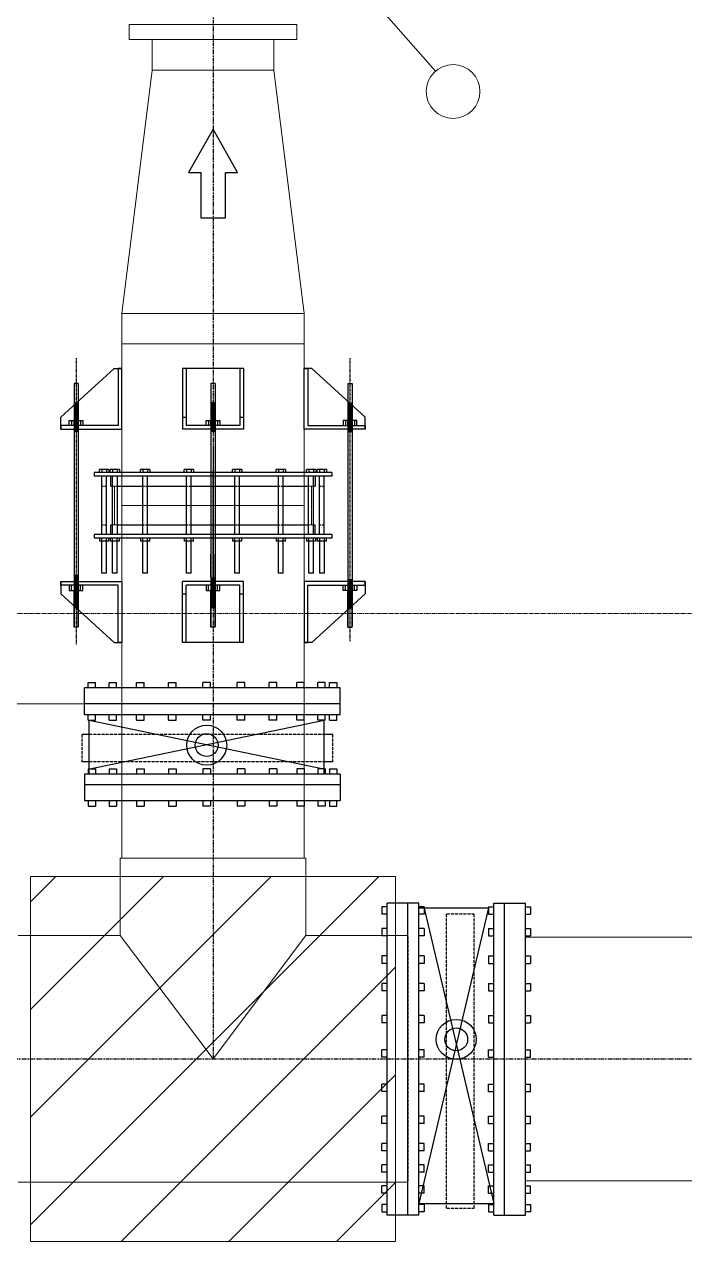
# Model space of a CAD drawing. Header units: inches. Extents: x 86328 to 235202, y 68629 to 184293.
# Drawn here: x 182721 to 184890, y 125128 to 129127 of the extents above; entities that cross this region are included whole.
import ezdxf

# ---------------------------------------------------------------- set-up
doc = ezdxf.new("R2010")
doc.units = ezdxf.units.IN
doc.header["$MEASUREMENT"] = 0
for name, pattern in [('CENTER', [2, 1.25, -0.25, 0.25, -0.25]), ('HIDDEN', [0.375, 0.25, -0.125]), ('PHANTOM2', [1.25, 0.625, -0.125, 0.125, -0.125, 0.125, -0.125])]:
    doc.linetypes.add(name, pattern=pattern)
for name, color, linetype, lineweight in [('.5', 8, 'Continuous', 0), ('DIM', 251, 'Continuous', 0), ('hid', 8, 'HIDDEN', 0)]:
    doc.layers.add(name, color=color, linetype=linetype, lineweight=lineweight)
for name, color, linetype in [('1', 1, 'CENTER'), ('2', 2, 'HIDDEN'), ('sleeve type coupling', 1, 'Continuous')]:
    doc.layers.add(name, color=color, linetype=linetype)

msp = doc.modelspace()

# ---------------------------------------------------------------- linework, layer by layer
at = {"layer": '.5', "color": 8, "linetype": 'CENTER', "ltscale": 10}
msp.add_line((193391.9, 127191.7), (128877.6, 127191.7), dxfattribs=at)
at = {"color": 8, "linetype": 'PHANTOM2', "ltscale": 20}
for p, q in [((183341.1, 146242.8), (183341.1, 125728.4)), ((187426.3, 125728.4), (178837.6, 125728.4))]:
    msp.add_line(p, q, dxfattribs=at)
at = {"color": 8}
for p, q in [((183341.1, 128782.7), (183260.1, 128640.5)), ((183422.1, 128640.5), (183341.1, 128782.7)), ((183260.1, 128640.5), (183300.6, 128640.5)), ((183300.6, 128640.5), (183300.6, 128492)), ((183381.6, 128640.5), (183422.1, 128640.5)), ((183381.6, 128492), (183381.6, 128640.5)), ((183300.6, 128492), (183381.6, 128492)), ((182841.1, 127837.1), (183016.1, 127997.1)), ((183016.1, 127997.1), (183041.1, 127997.1)), ((183041.1, 127997.1), (183029.1, 127997.1)), ((183029.1, 127997.1), (183029.1, 127809.1)), ((183041.1, 127797.1), (183041.1, 127997.1)), ((183241.1, 127997.1), (183241.1, 127797.1)), ((183441.1, 127997.1), (183241.1, 127997.1)), ((183253.1, 127997.1), (183253.1, 127809.1)), ((183429.1, 127997.1), (183429.1, 127809.1)), ((183441.1, 127997.1), (183441.1, 127797.1)), ((183641.1, 127997.1), (183653.1, 127997.1)), ((183641.1, 127797.1), (183641.1, 127997.1)), ((183666.1, 127997.1), (183641.1, 127997.1)), ((183653.1, 127997.1), (183653.1, 127809.1)), ((183841.1, 127837.1), (183666.1, 127997.1)), ((182841.1, 127797.1), (182841.1, 127837.1)), ((183241.1, 127837.1), (183253.1, 127837.1)), ((183429.1, 127837.1), (183441.1, 127837.1)), ((183841.1, 127797.1), (183841.1, 127837.1)), ((183029.1, 127809.1), (182841.1, 127809.1)), ((182841.1, 127809.1), (182841.1, 127797.1)), ((182841.1, 127797.1), (183041.1, 127797.1)), ((183441.1, 127797.1), (183241.1, 127797.1)), ((183429.1, 127809.1), (183253.1, 127809.1)), ((183841.1, 127797.1), (183641.1, 127797.1)), ((183653.1, 127809.1), (183841.1, 127809.1)), ((183841.1, 127809.1), (183841.1, 127797.1)), ((182841.1, 127285.1), (182841.1, 127297.1)), ((182841.1, 127297.1), (183041.1, 127297.1)), ((182841.1, 127297.1), (182841.1, 127257.1)), ((183041.1, 127297.1), (183041.1, 127097.1)), ((183241.1, 127097.1), (183241.1, 127297.1)), ((183441.1, 127297.1), (183241.1, 127297.1)), ((183441.1, 127097.1), (183441.1, 127297.1)), ((183841.1, 127297.1), (183641.1, 127297.1)), ((183641.1, 127297.1), (183641.1, 127097.1)), ((183841.1, 127285.1), (183841.1, 127297.1)), ((183841.1, 127297.1), (183841.1, 127257.1)), ((183029.1, 127285.1), (182841.1, 127285.1)), ((182841.1, 127257.1), (183016.1, 127097.1)), ((183029.1, 127097.1), (183029.1, 127285.1)), ((183241.1, 127257.1), (183253.1, 127257.1)), ((183253.1, 127097.1), (183253.1, 127285.1)), ((183429.1, 127285.1), (183253.1, 127285.1)), ((183429.1, 127097.1), (183429.1, 127285.1)), ((183429.1, 127257.1), (183441.1, 127257.1)), ((183653.1, 127097.1), (183653.1, 127285.1)), ((183653.1, 127285.1), (183841.1, 127285.1)), ((183841.1, 127257.1), (183666.1, 127097.1)), ((183016.1, 127097.1), (183041.1, 127097.1)), ((183041.1, 127097.1), (183029.1, 127097.1)), ((183441.1, 127097.1), (183241.1, 127097.1)), ((183641.1, 127097.1), (183653.1, 127097.1)), ((183666.1, 127097.1), (183641.1, 127097.1)), ((183758.5, 126947.7), (182918.5, 126947.7)), ((182918.5, 126859.1), (182918.5, 126947.7)), ((182930.7, 126965), (182954.9, 126965)), ((182930.7, 126947.7), (182930.7, 126965)), ((182954.9, 126947.7), (182954.9, 126965)), ((183000, 126965), (183024.2, 126965)), ((183000, 126947.7), (183000, 126965)), ((183024.2, 126947.7), (183024.2, 126965)), ((183090.2, 126965), (183114.5, 126965)), ((183090.2, 126947.7), (183090.2, 126965)), ((183114.5, 126947.7), (183114.5, 126965)), ((183195.4, 126965), (183219.6, 126965)), ((183195.4, 126947.7), (183195.4, 126965)), ((183219.6, 126947.7), (183219.6, 126965)), ((183308.2, 126947.7), (183308.2, 126965)), ((183332.4, 126965), (183308.2, 126965)), ((183332.4, 126947.7), (183332.4, 126965)), ((183421, 126947.7), (183421, 126965)), ((183445.3, 126965), (183421, 126965)), ((183445.3, 126947.7), (183445.3, 126965)), ((183526.1, 126947.7), (183526.1, 126965)), ((183550.4, 126965), (183526.1, 126965)), ((183550.4, 126947.7), (183550.4, 126965)), ((183616.4, 126947.7), (183616.4, 126965)), ((183640.7, 126965), (183616.4, 126965)), ((183640.7, 126947.7), (183640.7, 126965)), ((183685.7, 126947.7), (183685.7, 126965)), ((183709.9, 126965), (183685.7, 126965)), ((183709.9, 126947.7), (183709.9, 126965)), ((183723.9, 126947.7), (183723.9, 126965)), ((183723.9, 126965), (183748.2, 126965)), ((183748.2, 126965), (183748.2, 126947.7)), ((183758.5, 126859.1), (183758.5, 126947.7)), ((183758.5, 126895.1), (182918.5, 126895.1)), ((183758.5, 126859.1), (182918.5, 126859.1)), ((182930.7, 126841.8), (182930.7, 126859.1)), ((182954.9, 126841.8), (182954.9, 126859.1)), ((183000, 126841.8), (183000, 126859.1)), ((183024.2, 126841.8), (183024.2, 126859.1)), ((183090.2, 126841.8), (183090.2, 126859.1)), ((183114.5, 126841.8), (183114.5, 126859.1)), ((183195.4, 126841.8), (183195.4, 126859.1)), ((183219.6, 126841.8), (183219.6, 126859.1)), ((183308.2, 126841.8), (183308.2, 126859.1)), ((183332.4, 126841.8), (183332.4, 126859.1)), ((183421, 126841.8), (183421, 126859.1)), ((183445.3, 126841.8), (183445.3, 126859.1)), ((183526.1, 126841.8), (183526.1, 126859.1)), ((183550.4, 126841.8), (183550.4, 126859.1)), ((183616.4, 126841.8), (183616.4, 126859.1)), ((183640.7, 126841.8), (183640.7, 126859.1)), ((183685.7, 126841.8), (183685.7, 126859.1)), ((183709.9, 126841.8), (183709.9, 126859.1)), ((183723.9, 126841.8), (183723.9, 126859.1)), ((183748.2, 126841.8), (183748.2, 126859.1)), ((182930.7, 126681.1), (183706.6, 126841.8)), ((182930.7, 126841.8), (182954.9, 126841.8)), ((182934.1, 126841.8), (183709.9, 126681.1)), ((182934.1, 126663.8), (182934.1, 126841.8)), ((183000, 126841.8), (183024.2, 126841.8)), ((183090.2, 126841.8), (183114.5, 126841.8)), ((183195.4, 126841.8), (183219.6, 126841.8)), ((183332.4, 126841.8), (183308.2, 126841.8)), ((183445.3, 126841.8), (183421, 126841.8)), ((183550.4, 126841.8), (183526.1, 126841.8)), ((183640.7, 126841.8), (183616.4, 126841.8)), ((183709.9, 126841.8), (183685.7, 126841.8)), ((183706.6, 126663.8), (183706.6, 126841.8)), ((183723.9, 126841.8), (183748.2, 126841.8)), ((182934.1, 126794.7), (182910.9, 126794.7)), ((183734.2, 126794.7), (183706.6, 126794.7)), ((182934.1, 126704.3), (182910.9, 126704.3)), ((183734.2, 126704.3), (183706.6, 126704.3)), ((182918.5, 126664.7), (182918.5, 126576.7)), ((183758.5, 126664.7), (182918.5, 126664.7)), ((182930.7, 126682), (182954.9, 126682)), ((182930.7, 126682), (182930.7, 126664.7)), ((182954.9, 126682), (182954.9, 126664.7)), ((183000, 126682), (183024.2, 126682)), ((183000, 126682), (183000, 126664.7)), ((183024.2, 126682), (183024.2, 126664.7)), ((183090.2, 126682), (183114.5, 126682)), ((183090.2, 126682), (183090.2, 126664.7)), ((183114.5, 126682), (183114.5, 126664.7)), ((183195.4, 126682), (183219.6, 126682)), ((183195.4, 126682), (183195.4, 126664.7)), ((183219.6, 126682), (183219.6, 126664.7)), ((183308.2, 126682), (183308.2, 126664.7)), ((183332.4, 126682), (183308.2, 126682)), ((183332.4, 126682), (183332.4, 126664.7)), ((183421, 126682), (183421, 126664.7)), ((183445.3, 126682), (183421, 126682)), ((183445.3, 126682), (183445.3, 126664.7)), ((183526.1, 126682), (183526.1, 126664.7)), ((183550.4, 126682), (183526.1, 126682)), ((183550.4, 126682), (183550.4, 126664.7)), ((183616.4, 126682), (183616.4, 126664.7)), ((183640.7, 126682), (183616.4, 126682)), ((183640.7, 126682), (183640.7, 126664.7)), ((183685.7, 126682), (183685.7, 126664.7)), ((183709.9, 126682), (183685.7, 126682)), ((183709.9, 126682), (183709.9, 126664.7)), ((183723.9, 126682), (183723.9, 126664.7)), ((183723.9, 126682), (183748.2, 126682)), ((183748.2, 126682), (183748.2, 126664.7)), ((183758.5, 126664.7), (183758.5, 126576.7)), ((183758.5, 126628.7), (182918.5, 126628.7)), ((183758.5, 126576.7), (182918.5, 126576.7)), ((182930.7, 126576.7), (182930.7, 126559.5)), ((182954.9, 126576.7), (182954.9, 126559.5)), ((183000, 126576.7), (183000, 126559.5)), ((183024.2, 126576.7), (183024.2, 126559.5)), ((183090.2, 126576.7), (183090.2, 126559.5)), ((183114.5, 126576.7), (183114.5, 126559.5)), ((183195.4, 126576.7), (183195.4, 126559.5)), ((183219.6, 126576.7), (183219.6, 126559.5)), ((183308.2, 126576.7), (183308.2, 126559.5)), ((183332.4, 126576.7), (183332.4, 126559.5)), ((183421, 126576.7), (183421, 126559.5)), ((183445.3, 126576.7), (183445.3, 126559.5)), ((183526.1, 126576.7), (183526.1, 126559.5)), ((183550.4, 126576.7), (183550.4, 126559.5)), ((183616.4, 126576.7), (183616.4, 126559.5)), ((183640.7, 126576.7), (183640.7, 126559.5)), ((183685.7, 126576.7), (183685.7, 126559.5)), ((183709.9, 126576.7), (183709.9, 126559.5)), ((183723.9, 126576.7), (183723.9, 126559.5)), ((183748.2, 126559.5), (183748.2, 126576.7)), ((182930.7, 126559.5), (182954.9, 126559.5)), ((183000, 126559.5), (183024.2, 126559.5)), ((183090.2, 126559.5), (183114.5, 126559.5)), ((183195.4, 126559.5), (183219.6, 126559.5)), ((183332.4, 126559.5), (183308.2, 126559.5)), ((183445.3, 126559.5), (183421, 126559.5)), ((183550.4, 126559.5), (183526.1, 126559.5)), ((183640.7, 126559.5), (183616.4, 126559.5)), ((183709.9, 126559.5), (183685.7, 126559.5)), ((183723.9, 126559.5), (183748.2, 126559.5)), ((183895.9, 126228.7), (183895.9, 126204.5)), ((183913.1, 126228.7), (183895.9, 126228.7)), ((183913.1, 125215.9), (183913.1, 126240.9)), ((184017.1, 126240.9), (183913.1, 126240.9)), ((183981.1, 125215.9), (183981.1, 126240.9)), ((184016.2, 126225.3), (184245.9, 126225.3)), ((184017.1, 125215.9), (184017.1, 126240.9)), ((184034.3, 126228.7), (184017.1, 126228.7)), ((184245.9, 126225.3), (184017.1, 125253.3)), ((184033.4, 126228.7), (184263.1, 125253.3)), ((184034.3, 126228.7), (184034.3, 126204.5)), ((184245.9, 126228.7), (184245.9, 126204.5)), ((184245.9, 126228.7), (184263.1, 126228.7)), ((184263.1, 126240.9), (184367.1, 126240.9)), ((184263.1, 125215.9), (184263.1, 126240.9)), ((184299.1, 125215.9), (184299.1, 126240.9)), ((184367.1, 125215.9), (184367.1, 126240.9)), ((184367.1, 126228.7), (184384.3, 126228.7)), ((184384.3, 126228.7), (184384.3, 126204.5)), ((183913.1, 126204.5), (183895.9, 126204.5)), ((184034.3, 126204.5), (184017.1, 126204.5)), ((184245.9, 126204.5), (184263.1, 126204.5)), ((184367.1, 126204.5), (184384.3, 126204.5)), ((183895.9, 126157.2), (183895.9, 126133)), ((183913.1, 126157.2), (183895.9, 126157.2)), ((183913.1, 126133), (183895.9, 126133)), ((184034.3, 126157.2), (184017.1, 126157.2)), ((184034.3, 126133), (184017.1, 126133)), ((184034.3, 126157.2), (184034.3, 126133)), ((184245.9, 126157.2), (184245.9, 126133)), ((184245.9, 126157.2), (184263.1, 126157.2)), ((184245.9, 126133), (184263.1, 126133)), ((184367.1, 126157.2), (184384.3, 126157.2)), ((184367.1, 126133), (184384.3, 126133)), ((184384.3, 126157.2), (184384.3, 126133)), ((183895.9, 126066.9), (183895.9, 126042.7)), ((183913.1, 126066.9), (183895.9, 126066.9)), ((184034.3, 126066.9), (184017.1, 126066.9)), ((184034.3, 126066.9), (184034.3, 126042.7)), ((184245.9, 126066.9), (184245.9, 126042.7)), ((184245.9, 126066.9), (184263.1, 126066.9)), ((184367.1, 126066.9), (184384.3, 126066.9)), ((184384.3, 126066.9), (184384.3, 126042.7)), ((183913.1, 126042.7), (183895.9, 126042.7)), ((184034.3, 126042.7), (184017.1, 126042.7)), ((184245.9, 126042.7), (184263.1, 126042.7)), ((184367.1, 126042.7), (184384.3, 126042.7)), ((183895.9, 125976.7), (183895.9, 125952.4)), ((183913.1, 125976.7), (183895.9, 125976.7)), ((184034.3, 125976.7), (184017.1, 125976.7)), ((184034.3, 125976.7), (184034.3, 125952.4)), ((184245.9, 125976.7), (184245.9, 125952.4)), ((184245.9, 125976.7), (184263.1, 125976.7)), ((184367.1, 125976.7), (184384.3, 125976.7)), ((184384.3, 125976.7), (184384.3, 125952.4)), ((183913.1, 125952.4), (183895.9, 125952.4)), ((184034.3, 125952.4), (184017.1, 125952.4)), ((184245.9, 125952.4), (184263.1, 125952.4)), ((184367.1, 125952.4), (184384.3, 125952.4)), ((183895.9, 125871.5), (183895.9, 125847.3)), ((183913.1, 125871.5), (183895.9, 125871.5)), ((184034.3, 125871.5), (184017.1, 125871.5)), ((184034.3, 125871.5), (184034.3, 125847.3)), ((184245.9, 125871.5), (184245.9, 125847.3)), ((184245.9, 125871.5), (184263.1, 125871.5)), ((184367.1, 125871.5), (184384.3, 125871.5)), ((184384.3, 125871.5), (184384.3, 125847.3)), ((183913.1, 125847.3), (183895.9, 125847.3)), ((184034.3, 125847.3), (184017.1, 125847.3)), ((184245.9, 125847.3), (184263.1, 125847.3)), ((184367.1, 125847.3), (184384.3, 125847.3)), ((183913.1, 125758.7), (183895.9, 125758.7)), ((183895.9, 125734.5), (183895.9, 125758.7)), ((183913.1, 125734.5), (183895.9, 125734.5)), ((184034.3, 125758.7), (184017.1, 125758.7)), ((184034.3, 125734.5), (184017.1, 125734.5)), ((184034.3, 125734.5), (184034.3, 125758.7)), ((184245.9, 125758.7), (184263.1, 125758.7)), ((184245.9, 125734.5), (184245.9, 125758.7)), ((184245.9, 125734.5), (184263.1, 125734.5)), ((184367.1, 125758.7), (184384.3, 125758.7)), ((184367.1, 125734.5), (184384.3, 125734.5)), ((184384.3, 125734.5), (184384.3, 125758.7)), ((183913.1, 125645.9), (183895.9, 125645.9)), ((183895.9, 125621.7), (183895.9, 125645.9)), ((183913.1, 125621.7), (183895.9, 125621.7)), ((184034.3, 125645.9), (184017.1, 125645.9)), ((184034.3, 125621.7), (184017.1, 125621.7)), ((184034.3, 125621.7), (184034.3, 125645.9)), ((184245.9, 125645.9), (184263.1, 125645.9)), ((184245.9, 125621.7), (184245.9, 125645.9)), ((184245.9, 125621.7), (184263.1, 125621.7)), ((184367.1, 125645.9), (184384.3, 125645.9)), ((184367.1, 125621.7), (184384.3, 125621.7)), ((184384.3, 125621.7), (184384.3, 125645.9)), ((183913.1, 125540.8), (183895.9, 125540.8)), ((183895.9, 125516.5), (183895.9, 125540.8)), ((184034.3, 125540.8), (184017.1, 125540.8)), ((184034.3, 125516.5), (184034.3, 125540.8)), ((184245.9, 125540.8), (184263.1, 125540.8)), ((184245.9, 125516.5), (184245.9, 125540.8)), ((184367.1, 125540.8), (184384.3, 125540.8)), ((184384.3, 125516.5), (184384.3, 125540.8)), ((183913.1, 125516.5), (183895.9, 125516.5)), ((184034.3, 125516.5), (184017.1, 125516.5)), ((184245.9, 125516.5), (184263.1, 125516.5)), ((184367.1, 125516.5), (184384.3, 125516.5)), ((183913.1, 125450.5), (183895.9, 125450.5)), ((183895.9, 125426.2), (183895.9, 125450.5)), ((183913.1, 125426.2), (183895.9, 125426.2)), ((184034.3, 125450.5), (184017.1, 125450.5)), ((184034.3, 125426.2), (184017.1, 125426.2)), ((184034.3, 125426.2), (184034.3, 125450.5)), ((184245.9, 125450.5), (184263.1, 125450.5)), ((184245.9, 125426.2), (184245.9, 125450.5)), ((184245.9, 125426.2), (184263.1, 125426.2)), ((184367.1, 125450.5), (184384.3, 125450.5)), ((184367.1, 125426.2), (184384.3, 125426.2)), ((184384.3, 125426.2), (184384.3, 125450.5)), ((183913.1, 125381.2), (183895.9, 125381.2)), ((183895.9, 125357), (183895.9, 125381.2)), ((184034.3, 125381.2), (184017.1, 125381.2)), ((184034.3, 125357), (184034.3, 125381.2)), ((184245.9, 125381.2), (184263.1, 125381.2)), ((184245.9, 125357), (184245.9, 125381.2)), ((184367.1, 125381.2), (184384.3, 125381.2)), ((184384.3, 125357), (184384.3, 125381.2)), ((183913.1, 125357), (183895.9, 125357)), ((184034.3, 125357), (184017.1, 125357)), ((184245.9, 125357), (184263.1, 125357)), ((184367.1, 125357), (184384.3, 125357)), ((183913.1, 125311.9), (183895.9, 125311.9)), ((183895.9, 125287.7), (183895.9, 125311.9)), ((184034.3, 125311.9), (184017.1, 125311.9)), ((184034.3, 125287.7), (184034.3, 125311.9)), ((184245.9, 125311.9), (184263.1, 125311.9)), ((184245.9, 125287.7), (184245.9, 125311.9)), ((184367.1, 125311.9), (184384.3, 125311.9)), ((184384.3, 125287.7), (184384.3, 125311.9)), ((183913.1, 125287.7), (183895.9, 125287.7)), ((184034.3, 125287.7), (184017.1, 125287.7)), ((184017.1, 125253.3), (184263.1, 125253.3)), ((184245.9, 125287.7), (184263.1, 125287.7)), ((184367.1, 125287.7), (184384.3, 125287.7)), ((183913.1, 125250.5), (183895.9, 125250.5)), ((183895.9, 125250.5), (183895.9, 125226.2)), ((183895.9, 125226.2), (183913.1, 125226.2)), ((184017.1, 125215.9), (183913.1, 125215.9)), ((184034.3, 125250.5), (184017.1, 125250.5)), ((184034.3, 125226.2), (184017.1, 125226.2)), ((184034.3, 125250.5), (184034.3, 125226.2)), ((184245.9, 125250.5), (184263.1, 125250.5)), ((184245.9, 125250.5), (184245.9, 125226.2)), ((184245.9, 125226.2), (184263.1, 125226.2)), ((184263.1, 125215.9), (184367.1, 125215.9)), ((184367.1, 125250.5), (184384.3, 125250.5)), ((184384.3, 125226.2), (184367.1, 125226.2)), ((184384.3, 125250.5), (184384.3, 125226.2))]:
    msp.add_line(p, q, dxfattribs=at)
at = {"color": 8, "linetype": 'HIDDEN'}
for p, q in [((182910.9, 126704.3), (182910.9, 126794.7)), ((183706.6, 126794.7), (182934.1, 126794.7)), ((183734.2, 126704.3), (183734.2, 126794.7)), ((183706.6, 126704.3), (182934.1, 126704.3)), ((184108.4, 125360.3), (184108.4, 126205.4)), ((184108.4, 126205.4), (184198.7, 126205.4)), ((184198.7, 125360.3), (184198.7, 126205.4)), ((184108.4, 125238.7), (184108.4, 125360.3)), ((184198.7, 125238.7), (184198.7, 125360.3)), ((184108.4, 125238.7), (184198.7, 125238.7))]:
    msp.add_line(p, q, dxfattribs=at)
at = {"color": 8}
for centre, radius in [((183320.3, 126759.5), 65.7), ((183320.3, 126759.5), 37.5), ((184140.1, 125792.8), 65.7), ((184140.1, 125792.8), 37.5)]:
    msp.add_circle(centre, radius, dxfattribs=at)
at = {"layer": '1', "color": 8, "linetype": 'CENTER', "ltscale": 0.09}
for p, q in [((182891.1, 128031.1), (182891.1, 127089.3)), ((183791.1, 128031.1), (183791.1, 127101.1)), ((183341.1, 127292), (183341.1, 127661.7))]:
    msp.add_line(p, q, dxfattribs=at)
at = {"layer": '1', "color": 8}
for p, q in [((182884.5, 127947.1), (182884.5, 127826.3)), ((182897.7, 127947.1), (182884.5, 127947.1)), ((182884.5, 127947.1), (182884.5, 127826.3)), ((182897.7, 127947.1), (182884.5, 127947.1)), ((182897.7, 127947.1), (182897.7, 127826.3)), ((182897.7, 127947.1), (182897.7, 127826.3)), ((183334.5, 127947.1), (183334.5, 127826.3)), ((183347.7, 127947.1), (183334.5, 127947.1)), ((183334.5, 127947.1), (183334.5, 127826.3)), ((183347.7, 127947.1), (183334.5, 127947.1)), ((183347.7, 127947.1), (183347.7, 127826.3)), ((183347.7, 127947.1), (183347.7, 127826.3)), ((183784.5, 127947.1), (183784.5, 127826.3)), ((183784.5, 127947.1), (183797.7, 127947.1)), ((183784.5, 127947.1), (183784.5, 127826.3)), ((183784.5, 127947.1), (183797.7, 127947.1)), ((183797.7, 127947.1), (183797.7, 127826.3)), ((183797.7, 127947.1), (183797.7, 127826.3)), ((182897.7, 127883.6), (182884.5, 127883.6)), ((182897.7, 127883.6), (182884.5, 127883.6)), ((182897.7, 127879.6), (182884.5, 127879.6)), ((182897.7, 127879.6), (182884.5, 127879.6)), ((182897.7, 127879.6), (182884.5, 127879.6)), ((182897.7, 127879.6), (182884.5, 127879.6)), ((182897.7, 127875.5), (182884.5, 127875.5)), ((182897.7, 127875.5), (182884.5, 127875.5)), ((182884.5, 127873.5), (182884.5, 127149.5)), ((182897.7, 127871.7), (182884.5, 127871.7)), ((182897.7, 127871.7), (182884.5, 127871.7)), ((182897.7, 127867.6), (182884.5, 127867.6)), ((182897.7, 127867.6), (182884.5, 127867.6)), ((182897.7, 127867.6), (182884.5, 127867.6)), ((182897.7, 127867.6), (182884.5, 127867.6)), ((182897.7, 127863.5), (182884.5, 127863.5)), ((182897.7, 127863.5), (182884.5, 127863.5)), ((182897.7, 127859.4), (182884.5, 127859.4)), ((182897.7, 127859.4), (182884.5, 127859.4)), ((182897.7, 127855.3), (182884.5, 127855.3)), ((182897.7, 127855.3), (182884.5, 127855.3)), ((182897.7, 127873.5), (182897.7, 127149.5)), ((183347.7, 127883.6), (183334.5, 127883.6)), ((183347.7, 127883.6), (183334.5, 127883.6)), ((183347.7, 127879.6), (183334.5, 127879.6)), ((183347.7, 127879.6), (183334.5, 127879.6)), ((183347.7, 127879.6), (183334.5, 127879.6)), ((183347.7, 127879.6), (183334.5, 127879.6)), ((183347.7, 127875.5), (183334.5, 127875.5)), ((183347.7, 127875.5), (183334.5, 127875.5)), ((183334.5, 127873.5), (183334.5, 127149.5)), ((183347.7, 127871.7), (183334.5, 127871.7)), ((183347.7, 127871.7), (183334.5, 127871.7)), ((183347.7, 127867.6), (183334.5, 127867.6)), ((183347.7, 127867.6), (183334.5, 127867.6)), ((183347.7, 127867.6), (183334.5, 127867.6)), ((183347.7, 127867.6), (183334.5, 127867.6)), ((183347.7, 127863.5), (183334.5, 127863.5)), ((183347.7, 127863.5), (183334.5, 127863.5)), ((183347.7, 127859.4), (183334.5, 127859.4)), ((183347.7, 127859.4), (183334.5, 127859.4)), ((183347.7, 127855.3), (183334.5, 127855.3)), ((183347.7, 127855.3), (183334.5, 127855.3)), ((183347.7, 127873.5), (183347.7, 127149.5)), ((183784.5, 127883.6), (183797.7, 127883.6)), ((183784.5, 127883.6), (183797.7, 127883.6)), ((183784.5, 127879.6), (183797.7, 127879.6)), ((183784.5, 127879.6), (183797.7, 127879.6)), ((183784.5, 127879.6), (183797.7, 127879.6)), ((183784.5, 127879.6), (183797.7, 127879.6)), ((183784.5, 127875.5), (183797.7, 127875.5)), ((183784.5, 127875.5), (183797.7, 127875.5)), ((183784.5, 127873.5), (183784.5, 127149.5)), ((183784.5, 127871.7), (183797.7, 127871.7)), ((183784.5, 127871.7), (183797.7, 127871.7)), ((183784.5, 127867.6), (183797.7, 127867.6)), ((183784.5, 127867.6), (183797.7, 127867.6)), ((183784.5, 127867.6), (183797.7, 127867.6)), ((183784.5, 127867.6), (183797.7, 127867.6)), ((183784.5, 127863.5), (183797.7, 127863.5)), ((183784.5, 127863.5), (183797.7, 127863.5)), ((183784.5, 127859.4), (183797.7, 127859.4)), ((183784.5, 127859.4), (183797.7, 127859.4)), ((183784.5, 127855.3), (183797.7, 127855.3)), ((183784.5, 127855.3), (183797.7, 127855.3)), ((183797.7, 127873.5), (183797.7, 127149.5)), ((182868.3, 127809.1), (182868.3, 127826.3)), ((182868.3, 127826.3), (182913.9, 127826.3)), ((182868.3, 127809.1), (182868.3, 127826.3)), ((182868.3, 127826.3), (182913.9, 127826.3)), ((182876.5, 127826.3), (182876.5, 127809.1)), ((182876.5, 127826.3), (182876.5, 127809.1)), ((182897.7, 127851.2), (182884.5, 127851.2)), ((182897.7, 127851.2), (182884.5, 127851.2)), ((182897.7, 127847.1), (182884.5, 127847.1)), ((182897.7, 127847.1), (182884.5, 127847.1)), ((182897.7, 127843.1), (182884.5, 127843.1)), ((182897.7, 127843.1), (182884.5, 127843.1)), ((182897.7, 127839), (182884.5, 127839)), ((182897.7, 127839), (182884.5, 127839)), ((182897.7, 127834.9), (182884.5, 127834.9)), ((182897.7, 127834.9), (182884.5, 127834.9)), ((182897.7, 127830.8), (182884.5, 127830.8)), ((182897.7, 127830.8), (182884.5, 127830.8)), ((182897.7, 127826.7), (182884.5, 127826.7)), ((182897.7, 127826.7), (182884.5, 127826.7)), ((182905.7, 127826.3), (182905.7, 127809.1)), ((182905.7, 127826.3), (182905.7, 127809.1)), ((182913.9, 127826.3), (182913.9, 127809.1)), ((182913.9, 127826.3), (182913.9, 127809.1)), ((183318.3, 127809.1), (183318.3, 127826.3)), ((183318.3, 127826.3), (183363.9, 127826.3)), ((183318.3, 127809.1), (183318.3, 127826.3)), ((183318.3, 127826.3), (183363.9, 127826.3)), ((183326.5, 127826.3), (183326.5, 127809.1)), ((183326.5, 127826.3), (183326.5, 127809.1)), ((183347.7, 127851.2), (183334.5, 127851.2)), ((183347.7, 127851.2), (183334.5, 127851.2)), ((183347.7, 127847.1), (183334.5, 127847.1)), ((183347.7, 127847.1), (183334.5, 127847.1)), ((183347.7, 127843.1), (183334.5, 127843.1)), ((183347.7, 127843.1), (183334.5, 127843.1)), ((183347.7, 127839), (183334.5, 127839)), ((183347.7, 127839), (183334.5, 127839)), ((183347.7, 127834.9), (183334.5, 127834.9)), ((183347.7, 127834.9), (183334.5, 127834.9)), ((183347.7, 127830.8), (183334.5, 127830.8)), ((183347.7, 127830.8), (183334.5, 127830.8)), ((183347.7, 127826.7), (183334.5, 127826.7)), ((183347.7, 127826.7), (183334.5, 127826.7)), ((183355.7, 127826.3), (183355.7, 127809.1)), ((183355.7, 127826.3), (183355.7, 127809.1)), ((183363.9, 127826.3), (183363.9, 127809.1)), ((183363.9, 127826.3), (183363.9, 127809.1)), ((183813.9, 127826.3), (183768.3, 127826.3)), ((183768.3, 127826.3), (183768.3, 127809.1)), ((183813.9, 127826.3), (183768.3, 127826.3)), ((183768.3, 127826.3), (183768.3, 127809.1)), ((183776.5, 127826.3), (183776.5, 127809.1)), ((183776.5, 127826.3), (183776.5, 127809.1)), ((183784.5, 127851.2), (183797.7, 127851.2)), ((183784.5, 127851.2), (183797.7, 127851.2)), ((183784.5, 127847.1), (183797.7, 127847.1)), ((183784.5, 127847.1), (183797.7, 127847.1)), ((183784.5, 127843.1), (183797.7, 127843.1)), ((183784.5, 127843.1), (183797.7, 127843.1)), ((183784.5, 127839), (183797.7, 127839)), ((183784.5, 127839), (183797.7, 127839)), ((183784.5, 127834.9), (183797.7, 127834.9)), ((183784.5, 127834.9), (183797.7, 127834.9)), ((183784.5, 127830.8), (183797.7, 127830.8)), ((183784.5, 127830.8), (183797.7, 127830.8)), ((183784.5, 127826.7), (183797.7, 127826.7)), ((183784.5, 127826.7), (183797.7, 127826.7)), ((183805.7, 127826.3), (183805.7, 127809.1)), ((183805.7, 127826.3), (183805.7, 127809.1)), ((183813.9, 127809.1), (183813.9, 127826.3)), ((183813.9, 127809.1), (183813.9, 127826.3)), ((182913.9, 127809.1), (182868.3, 127809.1)), ((182913.9, 127809.1), (182868.3, 127809.1)), ((182897.7, 127806.3), (182884.5, 127806.3)), ((182897.7, 127806.3), (182884.5, 127806.3)), ((182897.7, 127802.2), (182884.5, 127802.2)), ((182897.7, 127802.2), (182884.5, 127802.2)), ((182897.7, 127798.1), (182884.5, 127798.1)), ((182897.7, 127798.1), (182884.5, 127798.1)), ((182897.7, 127794), (182884.5, 127794)), ((182897.7, 127794), (182884.5, 127794)), ((182897.7, 127789.9), (182884.5, 127789.9)), ((182897.7, 127789.9), (182884.5, 127789.9)), ((183363.9, 127809.1), (183318.3, 127809.1)), ((183363.9, 127809.1), (183318.3, 127809.1)), ((183347.7, 127806.3), (183334.5, 127806.3)), ((183347.7, 127806.3), (183334.5, 127806.3)), ((183347.7, 127802.2), (183334.5, 127802.2)), ((183347.7, 127802.2), (183334.5, 127802.2)), ((183347.7, 127798.1), (183334.5, 127798.1)), ((183347.7, 127798.1), (183334.5, 127798.1)), ((183347.7, 127794), (183334.5, 127794)), ((183347.7, 127794), (183334.5, 127794)), ((183347.7, 127789.9), (183334.5, 127789.9)), ((183347.7, 127789.9), (183334.5, 127789.9)), ((183768.3, 127809.1), (183813.9, 127809.1)), ((183768.3, 127809.1), (183813.9, 127809.1)), ((183784.5, 127806.3), (183797.7, 127806.3)), ((183784.5, 127806.3), (183797.7, 127806.3)), ((183784.5, 127802.2), (183797.7, 127802.2)), ((183784.5, 127802.2), (183797.7, 127802.2)), ((183784.5, 127798.1), (183797.7, 127798.1)), ((183784.5, 127798.1), (183797.7, 127798.1)), ((183784.5, 127794), (183797.7, 127794)), ((183784.5, 127794), (183797.7, 127794)), ((183784.5, 127789.9), (183797.7, 127789.9)), ((183784.5, 127789.9), (183797.7, 127789.9)), ((183341.1, 127731.1), (183341.1, 127288.4)), ((183334.5, 127311.5), (183334.5, 127386.6)), ((183334.5, 127311.5), (183334.5, 127386.6)), ((183347.7, 127311.5), (183347.7, 127386.6)), ((183347.7, 127311.5), (183347.7, 127386.6)), ((182897.7, 127316.4), (182884.5, 127316.4)), ((182897.7, 127316.4), (182884.5, 127316.4)), ((182897.7, 127312.4), (182884.5, 127312.4)), ((182897.7, 127312.4), (182884.5, 127312.4)), ((182897.7, 127308.3), (182884.5, 127308.3)), ((182897.7, 127308.3), (182884.5, 127308.3)), ((182897.7, 127304.2), (182884.5, 127304.2)), ((182897.7, 127304.2), (182884.5, 127304.2)), ((182897.7, 127300.1), (182884.5, 127300.1)), ((182897.7, 127300.1), (182884.5, 127300.1)), ((182897.7, 127296), (182884.5, 127296)), ((182897.7, 127296), (182884.5, 127296)), ((183347.7, 127308.3), (183334.5, 127308.3)), ((183347.7, 127308.3), (183334.5, 127308.3)), ((183347.7, 127304.2), (183334.5, 127304.2)), ((183347.7, 127304.2), (183334.5, 127304.2)), ((183347.7, 127300.1), (183334.5, 127300.1)), ((183347.7, 127300.1), (183334.5, 127300.1)), ((183347.7, 127296), (183334.5, 127296)), ((183347.7, 127296), (183334.5, 127296)), ((183784.5, 127304.2), (183797.7, 127304.2)), ((183784.5, 127304.2), (183797.7, 127304.2)), ((183784.5, 127300.1), (183797.7, 127300.1)), ((183784.5, 127300.1), (183797.7, 127300.1)), ((183784.5, 127296), (183797.7, 127296)), ((183784.5, 127296), (183797.7, 127296)), ((182868.3, 127285.1), (182868.3, 127267.9)), ((182913.9, 127285.1), (182868.3, 127285.1)), ((182868.3, 127285.1), (182868.3, 127267.9)), ((182913.9, 127285.1), (182868.3, 127285.1)), ((182868.3, 127267.9), (182913.9, 127267.9)), ((182868.3, 127267.9), (182913.9, 127267.9)), ((182876.5, 127267.9), (182876.5, 127285.1)), ((182876.5, 127267.9), (182876.5, 127285.1)), ((182897.7, 127291.9), (182884.5, 127291.9)), ((182897.7, 127291.9), (182884.5, 127291.9)), ((182897.7, 127287.8), (182884.5, 127287.8)), ((182897.7, 127287.8), (182884.5, 127287.8)), ((182884.5, 127147.1), (182884.5, 127267.9)), ((182897.7, 127267.4), (182884.5, 127267.4)), ((182897.7, 127267.4), (182884.5, 127267.4)), ((182897.7, 127263.3), (182884.5, 127263.3)), ((182897.7, 127263.3), (182884.5, 127263.3)), ((182897.7, 127259.2), (182884.5, 127259.2)), ((182897.7, 127259.2), (182884.5, 127259.2)), ((182897.7, 127255.1), (182884.5, 127255.1)), ((182897.7, 127255.1), (182884.5, 127255.1)), ((182897.7, 127147.1), (182897.7, 127267.9)), ((182905.7, 127267.9), (182905.7, 127285.1)), ((182905.7, 127267.9), (182905.7, 127285.1)), ((182913.9, 127267.9), (182913.9, 127285.1)), ((182913.9, 127267.9), (182913.9, 127285.1)), ((183318.3, 127285.1), (183318.3, 127267.9)), ((183363.9, 127285.1), (183318.3, 127285.1)), ((183318.3, 127285.1), (183318.3, 127267.9)), ((183363.9, 127285.1), (183318.3, 127285.1)), ((183318.3, 127267.9), (183363.9, 127267.9)), ((183318.3, 127267.9), (183363.9, 127267.9)), ((183326.5, 127267.9), (183326.5, 127285.1)), ((183326.5, 127267.9), (183326.5, 127285.1)), ((183347.7, 127291.9), (183334.5, 127291.9)), ((183347.7, 127291.9), (183334.5, 127291.9)), ((183347.7, 127287.8), (183334.5, 127287.8)), ((183347.7, 127287.8), (183334.5, 127287.8)), ((183334.5, 127147.1), (183334.5, 127267.9)), ((183347.7, 127267.4), (183334.5, 127267.4)), ((183347.7, 127267.4), (183334.5, 127267.4)), ((183347.7, 127263.3), (183334.5, 127263.3)), ((183347.7, 127263.3), (183334.5, 127263.3)), ((183347.7, 127259.2), (183334.5, 127259.2)), ((183347.7, 127259.2), (183334.5, 127259.2)), ((183347.7, 127255.1), (183334.5, 127255.1)), ((183347.7, 127255.1), (183334.5, 127255.1)), ((183347.7, 127147.1), (183347.7, 127267.9)), ((183355.7, 127267.9), (183355.7, 127285.1)), ((183355.7, 127267.9), (183355.7, 127285.1)), ((183363.9, 127267.9), (183363.9, 127285.1)), ((183363.9, 127267.9), (183363.9, 127285.1)), ((183768.3, 127267.9), (183768.3, 127285.1)), ((183768.3, 127285.1), (183813.9, 127285.1)), ((183768.3, 127267.9), (183768.3, 127285.1)), ((183768.3, 127285.1), (183813.9, 127285.1)), ((183813.9, 127267.9), (183768.3, 127267.9)), ((183813.9, 127267.9), (183768.3, 127267.9)), ((183776.5, 127267.9), (183776.5, 127285.1)), ((183776.5, 127267.9), (183776.5, 127285.1)), ((183784.5, 127291.9), (183797.7, 127291.9)), ((183784.5, 127291.9), (183797.7, 127291.9)), ((183784.5, 127287.8), (183797.7, 127287.8)), ((183784.5, 127287.8), (183797.7, 127287.8)), ((183784.5, 127147.1), (183784.5, 127267.9)), ((183784.5, 127267.4), (183797.7, 127267.4)), ((183784.5, 127267.4), (183797.7, 127267.4)), ((183784.5, 127263.3), (183797.7, 127263.3)), ((183784.5, 127263.3), (183797.7, 127263.3)), ((183784.5, 127259.2), (183797.7, 127259.2)), ((183784.5, 127259.2), (183797.7, 127259.2)), ((183784.5, 127255.1), (183797.7, 127255.1)), ((183784.5, 127255.1), (183797.7, 127255.1)), ((183797.7, 127147.1), (183797.7, 127267.9)), ((183805.7, 127267.9), (183805.7, 127285.1)), ((183805.7, 127267.9), (183805.7, 127285.1)), ((183813.9, 127285.1), (183813.9, 127267.9)), ((183813.9, 127285.1), (183813.9, 127267.9)), ((182897.7, 127251.1), (182884.5, 127251.1)), ((182897.7, 127251.1), (182884.5, 127251.1)), ((182897.7, 127247), (182884.5, 127247)), ((182897.7, 127247), (182884.5, 127247)), ((182897.7, 127242.9), (182884.5, 127242.9)), ((182897.7, 127242.9), (182884.5, 127242.9)), ((182897.7, 127238.8), (182884.5, 127238.8)), ((182897.7, 127238.8), (182884.5, 127238.8)), ((182897.7, 127234.7), (182884.5, 127234.7)), ((182897.7, 127234.7), (182884.5, 127234.7)), ((182897.7, 127230.6), (182884.5, 127230.6)), ((182897.7, 127230.6), (182884.5, 127230.6)), ((182897.7, 127226.5), (182884.5, 127226.5)), ((182897.7, 127226.5), (182884.5, 127226.5)), ((182897.7, 127226.5), (182884.5, 127226.5)), ((182897.7, 127226.5), (182884.5, 127226.5)), ((182897.7, 127222.5), (182884.5, 127222.5)), ((182897.7, 127222.5), (182884.5, 127222.5)), ((182897.7, 127218.6), (182884.5, 127218.6)), ((182897.7, 127218.6), (182884.5, 127218.6)), ((182897.7, 127214.6), (182884.5, 127214.6)), ((182897.7, 127214.6), (182884.5, 127214.6)), ((182897.7, 127214.6), (182884.5, 127214.6)), ((182897.7, 127214.6), (182884.5, 127214.6)), ((183347.7, 127251.1), (183334.5, 127251.1)), ((183347.7, 127251.1), (183334.5, 127251.1)), ((183347.7, 127247), (183334.5, 127247)), ((183347.7, 127247), (183334.5, 127247)), ((183347.7, 127242.9), (183334.5, 127242.9)), ((183347.7, 127242.9), (183334.5, 127242.9)), ((183347.7, 127238.8), (183334.5, 127238.8)), ((183347.7, 127238.8), (183334.5, 127238.8)), ((183347.7, 127234.7), (183334.5, 127234.7)), ((183347.7, 127234.7), (183334.5, 127234.7)), ((183347.7, 127230.6), (183334.5, 127230.6)), ((183347.7, 127230.6), (183334.5, 127230.6)), ((183347.7, 127226.5), (183334.5, 127226.5)), ((183347.7, 127226.5), (183334.5, 127226.5)), ((183347.7, 127226.5), (183334.5, 127226.5)), ((183347.7, 127226.5), (183334.5, 127226.5)), ((183347.7, 127222.5), (183334.5, 127222.5)), ((183347.7, 127222.5), (183334.5, 127222.5)), ((183347.7, 127218.6), (183334.5, 127218.6)), ((183347.7, 127218.6), (183334.5, 127218.6)), ((183347.7, 127214.6), (183334.5, 127214.6)), ((183347.7, 127214.6), (183334.5, 127214.6)), ((183347.7, 127214.6), (183334.5, 127214.6)), ((183347.7, 127214.6), (183334.5, 127214.6)), ((183784.5, 127251.1), (183797.7, 127251.1)), ((183784.5, 127251.1), (183797.7, 127251.1)), ((183784.5, 127247), (183797.7, 127247)), ((183784.5, 127247), (183797.7, 127247)), ((183784.5, 127242.9), (183797.7, 127242.9)), ((183784.5, 127242.9), (183797.7, 127242.9)), ((183784.5, 127238.8), (183797.7, 127238.8)), ((183784.5, 127238.8), (183797.7, 127238.8)), ((183784.5, 127234.7), (183797.7, 127234.7)), ((183784.5, 127234.7), (183797.7, 127234.7)), ((183784.5, 127230.6), (183797.7, 127230.6)), ((183784.5, 127230.6), (183797.7, 127230.6)), ((183784.5, 127226.5), (183797.7, 127226.5)), ((183784.5, 127226.5), (183797.7, 127226.5)), ((183784.5, 127226.5), (183797.7, 127226.5)), ((183784.5, 127226.5), (183797.7, 127226.5)), ((183784.5, 127222.5), (183797.7, 127222.5)), ((183784.5, 127222.5), (183797.7, 127222.5)), ((183784.5, 127218.6), (183797.7, 127218.6)), ((183784.5, 127218.6), (183797.7, 127218.6)), ((183784.5, 127214.6), (183797.7, 127214.6)), ((183784.5, 127214.6), (183797.7, 127214.6)), ((183784.5, 127214.6), (183797.7, 127214.6)), ((183784.5, 127214.6), (183797.7, 127214.6)), ((182897.7, 127210.5), (182884.5, 127210.5)), ((182897.7, 127210.5), (182884.5, 127210.5)), ((183347.7, 127210.5), (183334.5, 127210.5)), ((183347.7, 127210.5), (183334.5, 127210.5)), ((183784.5, 127210.5), (183797.7, 127210.5)), ((183784.5, 127210.5), (183797.7, 127210.5)), ((182897.7, 127147.1), (182884.5, 127147.1)), ((182897.7, 127147.1), (182884.5, 127147.1)), ((183347.7, 127147.1), (183334.5, 127147.1)), ((183347.7, 127147.1), (183334.5, 127147.1)), ((183784.5, 127147.1), (183797.7, 127147.1)), ((183784.5, 127147.1), (183797.7, 127147.1))]:
    msp.add_line(p, q, dxfattribs=at)
at = {"layer": '1', "color": 8, "linetype": 'HIDDEN', "ltscale": 0.009}
for p, q in [((182884.5, 127809.1), (182884.5, 127826.3)), ((182897.7, 127822.6), (182884.5, 127822.6)), ((182897.7, 127822.6), (182884.5, 127822.6)), ((182897.7, 127818.5), (182884.5, 127818.5)), ((182897.7, 127818.5), (182884.5, 127818.5)), ((182897.7, 127814.5), (182884.5, 127814.5)), ((182897.7, 127814.5), (182884.5, 127814.5)), ((182897.7, 127809.1), (182897.7, 127826.3)), ((183334.5, 127809.1), (183334.5, 127826.3)), ((183347.7, 127822.6), (183334.5, 127822.6)), ((183347.7, 127822.6), (183334.5, 127822.6)), ((183347.7, 127818.5), (183334.5, 127818.5)), ((183347.7, 127818.5), (183334.5, 127818.5)), ((183347.7, 127814.5), (183334.5, 127814.5)), ((183347.7, 127814.5), (183334.5, 127814.5)), ((183347.7, 127809.1), (183347.7, 127826.3)), ((183784.5, 127809.1), (183784.5, 127826.3)), ((183784.5, 127822.6), (183797.7, 127822.6)), ((183784.5, 127822.6), (183797.7, 127822.6)), ((183784.5, 127818.5), (183797.7, 127818.5)), ((183784.5, 127818.5), (183797.7, 127818.5)), ((183784.5, 127814.5), (183797.7, 127814.5)), ((183784.5, 127814.5), (183797.7, 127814.5)), ((183797.7, 127809.1), (183797.7, 127826.3)), ((182897.7, 127810.4), (182884.5, 127810.4)), ((182897.7, 127810.4), (182884.5, 127810.4)), ((183347.7, 127810.4), (183334.5, 127810.4)), ((183347.7, 127810.4), (183334.5, 127810.4)), ((183784.5, 127810.4), (183797.7, 127810.4)), ((183784.5, 127810.4), (183797.7, 127810.4)), ((182884.5, 127285.1), (182884.5, 127267.9)), ((182897.7, 127283.8), (182884.5, 127283.8)), ((182897.7, 127283.8), (182884.5, 127283.8)), ((182897.7, 127279.7), (182884.5, 127279.7)), ((182897.7, 127279.7), (182884.5, 127279.7)), ((182897.7, 127275.6), (182884.5, 127275.6)), ((182897.7, 127275.6), (182884.5, 127275.6)), ((182897.7, 127271.5), (182884.5, 127271.5)), ((182897.7, 127271.5), (182884.5, 127271.5)), ((182897.7, 127285.1), (182897.7, 127267.9)), ((183334.5, 127285.1), (183334.5, 127267.9)), ((183347.7, 127283.8), (183334.5, 127283.8)), ((183347.7, 127283.8), (183334.5, 127283.8)), ((183347.7, 127279.7), (183334.5, 127279.7)), ((183347.7, 127279.7), (183334.5, 127279.7)), ((183347.7, 127275.6), (183334.5, 127275.6)), ((183347.7, 127275.6), (183334.5, 127275.6)), ((183347.7, 127271.5), (183334.5, 127271.5)), ((183347.7, 127271.5), (183334.5, 127271.5)), ((183347.7, 127285.1), (183347.7, 127267.9)), ((183784.5, 127285.1), (183784.5, 127267.9)), ((183784.5, 127283.8), (183797.7, 127283.8)), ((183784.5, 127283.8), (183797.7, 127283.8)), ((183784.5, 127279.7), (183797.7, 127279.7)), ((183784.5, 127279.7), (183797.7, 127279.7)), ((183784.5, 127275.6), (183797.7, 127275.6)), ((183784.5, 127275.6), (183797.7, 127275.6)), ((183784.5, 127271.5), (183797.7, 127271.5)), ((183784.5, 127271.5), (183797.7, 127271.5)), ((183797.7, 127285.1), (183797.7, 127267.9))]:
    msp.add_line(p, q, dxfattribs=at)
at = {"layer": '2', "color": 8}
msp.add_line((183981.1, 126128.3), (183981.1, 125328.3), dxfattribs=at)
at = {"layer": 'DIM', "color": 8, "linetype": 'Continuous'}
for p, q in [((183341.1, 129807.3), (184071.6, 128973.3)), ((182918.5, 126895.1), (182637.4, 126895.1)), ((182741.1, 126244.3), (182825.2, 126328.4)), ((182741.1, 125890.7), (183178.7, 126328.4)), ((182741.1, 125537.2), (183532.3, 126328.4)), ((182741.1, 125183.6), (183885.8, 126328.4)), ((183039.4, 125128.4), (183941.1, 126030.1)), ((183393, 125128.4), (183941.1, 125676.5)), ((183746.5, 125128.4), (183941.1, 125323))]:
    msp.add_line(p, q, dxfattribs=at)
at = {"layer": 'DIM', "color": 8, "linetype": 'Continuous', "ltscale": 10}
for p, q in [((183616.1, 129127.4), (183066.1, 129127.4)), ((183066.1, 129127.4), (183066.1, 129077.4)), ((183616.1, 129077.4), (183616.1, 129127.4)), ((183066.1, 129077.4), (183616.1, 129077.4)), ((183141.1, 128977.4), (183141.1, 129077.4)), ((183141.1, 129077.4), (183541.1, 129077.4)), ((183541.1, 129077.4), (183541.1, 128977.4)), ((183041.1, 128177.4), (183141.1, 128977.4)), ((183541.1, 128977.4), (183141.1, 128977.4)), ((183641.1, 128177.4), (183541.1, 128977.4)), ((183041.1, 128077.4), (183041.1, 128177.4)), ((183641.1, 128177.4), (183041.1, 128177.4)), ((183641.1, 128077.4), (183641.1, 128177.4)), ((183641.1, 128077.4), (183041.1, 128077.4))]:
    msp.add_line(p, q, dxfattribs=at)
at = {"layer": 'DIM', "color": 8}
for p, q in [((183041.1, 126388.7), (183041.1, 128077.4)), ((183641.1, 126388.7), (183641.1, 128077.4)), ((183041.1, 127547.1), (183641.1, 127547.1)), ((183036.3, 126388.7), (183645.9, 126388.7)), ((183036.3, 126388.7), (183036.3, 126134.1)), ((183645.9, 126388.7), (183645.9, 126134.1)), ((182701.1, 126134.1), (183036.3, 126134.1)), ((183341.1, 125728.7), (183036.3, 126134.1)), ((183645.9, 126134.1), (183341.1, 125728.7)), ((183645.9, 126134.1), (183981.1, 126134.1)), ((183981.1, 125323.3), (183981.1, 126134.1)), ((184367.1, 126128.3), (186417.1, 126128.3)), ((182701.1, 125323.3), (183981.1, 125323.3)), ((184367.1, 125328.3), (186417.1, 125328.3))]:
    msp.add_line(p, q, dxfattribs=at)
at = {"layer": 'DIM', "color": 8, "linetype": 'HIDDEN', "ltscale": 7}
for p, q in [((183941.1, 126328.4), (182741.1, 126328.4)), ((182741.1, 126328.4), (182741.1, 125128.4)), ((183941.1, 125128.4), (183941.1, 126328.4)), ((182741.1, 125128.4), (183941.1, 125128.4))]:
    msp.add_line(p, q, dxfattribs=at)
at = {"layer": 'DIM', "color": 8, "linetype": 'Continuous'}
msp.add_circle((184129.8, 128906.9), 88.3, dxfattribs=at)
at = {"layer": 'hid', "color": 8, "ltscale": 0.1}
for p, q in [((183011, 127610.8), (183027, 127610.8)), ((183011, 127610.8), (183027, 127610.8)), ((183017.3, 127610.8), (183017.3, 127483.4)), ((183655.2, 127610.8), (183671.2, 127610.8)), ((183671.2, 127610.8), (183655.2, 127610.8)), ((183664.9, 127610.8), (183664.9, 127483.4)), ((183011, 127483.4), (183027, 127483.4)), ((183011, 127483.4), (183027, 127483.4)), ((183655.2, 127483.4), (183671.2, 127483.4)), ((183671.2, 127483.4), (183655.2, 127483.4))]:
    msp.add_line(p, q, dxfattribs=at)
at = {"layer": 'sleeve type coupling', "color": 8}
for p, q in [((182951.1, 127654.8), (182951.1, 127642.8)), ((183731.1, 127654.8), (182951.1, 127654.8)), ((182968.2, 127654.8), (182968.2, 127665.1)), ((182999, 127665.1), (182968.2, 127665.1)), ((182975.9, 127665.1), (182975.9, 127654.8)), ((182991.3, 127665.1), (182991.3, 127654.8)), ((182999, 127665.1), (182999, 127654.8)), ((183003.6, 127654.8), (183003.6, 127665.1)), ((183034.4, 127665.1), (183003.6, 127665.1)), ((183011.3, 127665.1), (183011.3, 127654.8)), ((183026.7, 127665.1), (183026.7, 127654.8)), ((183034.4, 127665.1), (183034.4, 127654.8)), ((183102.8, 127654.8), (183102.8, 127665.1)), ((183133.6, 127665.1), (183102.8, 127665.1)), ((183110.5, 127665.1), (183110.5, 127654.8)), ((183125.9, 127665.1), (183125.9, 127654.8)), ((183133.6, 127665.1), (183133.6, 127654.8)), ((183246.1, 127654.8), (183246.1, 127665.1)), ((183277, 127665.1), (183246.1, 127665.1)), ((183253.8, 127665.1), (183253.8, 127654.8)), ((183269.3, 127665.1), (183269.3, 127654.8)), ((183277, 127665.1), (183277, 127654.8)), ((183405.2, 127654.8), (183405.2, 127665.1)), ((183436.1, 127665.1), (183405.2, 127665.1)), ((183412.9, 127665.1), (183412.9, 127654.8)), ((183428.4, 127665.1), (183428.4, 127654.8)), ((183436.1, 127665.1), (183436.1, 127654.8)), ((183579.4, 127665.1), (183548.6, 127665.1)), ((183548.6, 127654.8), (183548.6, 127665.1)), ((183556.3, 127665.1), (183556.3, 127654.8)), ((183571.7, 127665.1), (183571.7, 127654.8)), ((183579.4, 127665.1), (183579.4, 127654.8)), ((183647.8, 127654.8), (183647.8, 127665.1)), ((183678.6, 127665.1), (183647.8, 127665.1)), ((183655.5, 127665.1), (183655.5, 127654.8)), ((183670.9, 127665.1), (183670.9, 127654.8)), ((183678.6, 127665.1), (183678.6, 127654.8)), ((183683.2, 127654.8), (183683.2, 127665.1)), ((183714, 127665.1), (183683.2, 127665.1)), ((183690.9, 127665.1), (183690.9, 127654.8)), ((183706.3, 127665.1), (183706.3, 127654.8)), ((183714, 127665.1), (183714, 127654.8)), ((183731.1, 127654.8), (183731.1, 127642.8)), ((183731.1, 127642.8), (182951.1, 127642.8)), ((182975.6, 127451.4), (182975.6, 127642.8)), ((182991.6, 127451.4), (182991.6, 127642.8)), ((183005.3, 127610.8), (183005.3, 127642.8)), ((183011, 127451.4), (183011, 127642.8)), ((183027, 127451.4), (183027, 127642.8)), ((183110.2, 127451.4), (183110.2, 127642.8)), ((183126.2, 127451.4), (183126.2, 127642.8)), ((183253.5, 127451.4), (183253.5, 127642.8)), ((183269.5, 127451.4), (183269.5, 127642.8)), ((183412.6, 127451.4), (183412.6, 127642.8)), ((183428.6, 127451.4), (183428.6, 127642.8)), ((183556, 127451.4), (183556, 127642.8)), ((183572, 127451.4), (183572, 127642.8)), ((183655.2, 127451.4), (183655.2, 127642.8)), ((183671.2, 127451.4), (183671.2, 127642.8)), ((183676.9, 127642.8), (183676.9, 127610.8)), ((183690.6, 127451.4), (183690.6, 127642.8)), ((183706.6, 127451.4), (183706.6, 127642.8)), ((183005.3, 127610.8), (183011, 127610.8)), ((183027, 127610.8), (183110.2, 127610.8)), ((183126.2, 127610.8), (183253.5, 127610.8)), ((183269.5, 127610.8), (183412.6, 127610.8)), ((183428.6, 127610.8), (183556, 127610.8)), ((183572, 127610.8), (183655.2, 127610.8)), ((183671.2, 127610.8), (183676.9, 127610.8)), ((183005.3, 127483.4), (183011, 127483.4)), ((183005.3, 127451.4), (183005.3, 127483.4)), ((183027, 127483.4), (183110.2, 127483.4)), ((183126.2, 127483.4), (183253.5, 127483.4)), ((183269.5, 127483.4), (183412.6, 127483.4)), ((183428.6, 127483.4), (183556, 127483.4)), ((183572, 127483.4), (183655.2, 127483.4)), ((183671.2, 127483.4), (183676.9, 127483.4)), ((183676.9, 127451.4), (183676.9, 127483.4)), ((182951.1, 127451.4), (182951.1, 127439.4)), ((183731.1, 127451.4), (182951.1, 127451.4)), ((183731.1, 127439.4), (182951.1, 127439.4)), ((182968.2, 127439.4), (182968.2, 127429.1)), ((182999, 127429.1), (182968.2, 127429.1)), ((182975.9, 127324.8), (182975.9, 127439.4)), ((182991.3, 127324.8), (182991.3, 127439.4)), ((182999, 127429.1), (182999, 127439.4)), ((183003.6, 127439.4), (183003.6, 127429.1)), ((183034.4, 127429.1), (183003.6, 127429.1)), ((183011.3, 127451.4), (183005.3, 127451.4)), ((183011.3, 127324.8), (183011.3, 127439.4)), ((183026.7, 127324.8), (183026.7, 127439.4)), ((183034.4, 127429.1), (183034.4, 127439.4)), ((183102.8, 127439.4), (183102.8, 127429.1)), ((183133.6, 127429.1), (183102.8, 127429.1)), ((183110.5, 127324.8), (183110.5, 127439.4)), ((183125.9, 127324.8), (183125.9, 127439.4)), ((183133.6, 127429.1), (183133.6, 127439.4)), ((183246.1, 127439.4), (183246.1, 127429.1)), ((183277, 127429.1), (183246.1, 127429.1)), ((183253.8, 127324.8), (183253.8, 127439.4)), ((183269.2, 127324.8), (183269.3, 127439.4)), ((183277, 127429.1), (183277, 127439.4)), ((183405.2, 127439.4), (183405.2, 127429.1)), ((183436.1, 127429.1), (183405.2, 127429.1)), ((183412.9, 127324.8), (183412.9, 127439.4)), ((183428.4, 127324.8), (183428.4, 127439.4)), ((183436.1, 127429.1), (183436.1, 127439.4)), ((183548.6, 127439.4), (183548.6, 127429.1)), ((183579.4, 127429.1), (183548.6, 127429.1)), ((183556.3, 127324.8), (183556.3, 127439.4)), ((183571.7, 127324.8), (183571.7, 127439.4)), ((183579.4, 127429.1), (183579.4, 127439.4)), ((183647.8, 127439.4), (183647.8, 127429.1)), ((183678.6, 127429.1), (183647.8, 127429.1)), ((183655.5, 127324.8), (183655.5, 127439.4)), ((183670.9, 127324.8), (183670.9, 127439.4)), ((183678.6, 127429.1), (183678.6, 127439.4)), ((183683.2, 127439.4), (183683.2, 127429.1)), ((183714, 127429.1), (183683.2, 127429.1)), ((183690.6, 127439.4), (183690.6, 127324.8)), ((183706.6, 127439.4), (183706.6, 127324.8)), ((183714, 127429.1), (183714, 127439.4)), ((183731.1, 127451.4), (183731.1, 127439.4)), ((182991.3, 127324.8), (182975.9, 127324.8)), ((183026.7, 127324.8), (183011.3, 127324.8)), ((183125.9, 127324.8), (183110.5, 127324.8)), ((183269.2, 127324.8), (183253.8, 127324.8)), ((183428.4, 127324.8), (183412.9, 127324.8)), ((183571.7, 127324.8), (183556.3, 127324.8)), ((183670.9, 127324.8), (183655.5, 127324.8)), ((183706.6, 127324.8), (183690.6, 127324.8))]:
    msp.add_line(p, q, dxfattribs=at)
at = {"layer": 'sleeve type coupling', "color": 8, "linetype": 'HIDDEN', "ltscale": 25}
for p, q in [((182975.6, 127610.8), (182991.6, 127610.8)), ((183110.2, 127610.8), (183126.2, 127610.8)), ((183253.5, 127610.8), (183269.5, 127610.8)), ((183412.6, 127610.8), (183428.6, 127610.8)), ((183556, 127610.8), (183572, 127610.8)), ((183690.6, 127610.8), (183706.6, 127610.8)), ((182975.6, 127483.4), (182991.6, 127483.4)), ((183110.2, 127483.4), (183126.2, 127483.4)), ((183253.5, 127483.4), (183269.5, 127483.4)), ((183412.6, 127483.4), (183428.6, 127483.4)), ((183556, 127483.4), (183572, 127483.4)), ((183690.6, 127483.4), (183706.6, 127483.4))]:
    msp.add_line(p, q, dxfattribs=at)

doc.saveas('drawing.dxf')
